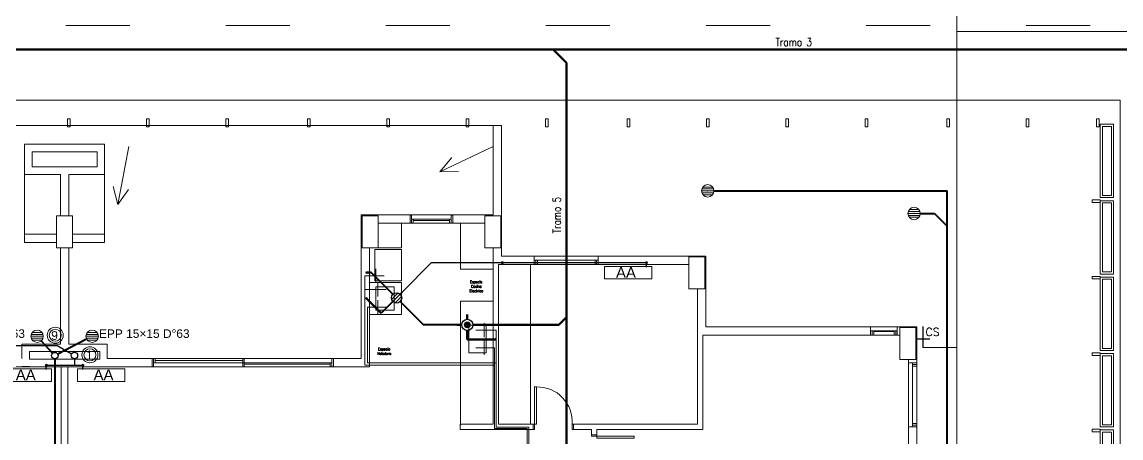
# Model space of a CAD drawing. Header units: millimetres. Extents: x 539 to 842, y -453 to -96.
# Drawn here: x 751.97 to 772.57, y -351.22 to -343.41 of the extents above; entities that cross this region are included whole.
import ezdxf
from ezdxf.enums import TextEntityAlignment as Align

# ---------------------------------------------------------------- set-up
doc = ezdxf.new("R2010")
doc.units = ezdxf.units.MM
doc.header["$LTSCALE"] = 0.1
for name, pattern in [('ACAD_ISO02W100', [15, 12, -3]), ('ACAD_ISO03W100', [30, 12, -18]), ('CONTINUA', [0])]:
    doc.linetypes.add(name, pattern=pattern)
doc.layers.get('0').update_dxf_attribs({"lineweight": 5})
for name, color, linetype, lineweight in [('00-Agua Caliente', 1, 'Continuous', 20), ('00-Agua Fria', 5, 'ACAD_ISO02W100', 20), ('A-GLAZ-CWMG', 7, 'Continuous', 5), ('A-Texto Pluvial', 7, 'Continuous', 20), ('A-WALL', 7, 'Continuous', 5), ('Agua Fria Directa - Texto', 7, 'Continuous', 18), ('Arq-Equipamiento', 250, 'Continuous', 5)]:
    doc.layers.add(name, color=color, linetype=linetype, lineweight=lineweight)
for name, color, linetype in [('00-Pluvial', 40, 'Continuous'), ('00-Secundario', 24, 'Continuous'), ('Secundario', 24, 'Continuous'), ('Textos', 7, 'Continuous')]:
    doc.layers.add(name, color=color, linetype=linetype)
doc.layers.add('00-Primario', color=7, linetype='Continuous', true_color=0xff2400)
doc.styles.add('Arial', font='arial.ttf', dxfattribs={"height": 0.245883})
doc.styles.add('Romans', font='romans.shx')
doc.styles.add('Romans 1.50', font='romans.shx', dxfattribs={"width": 0.8, "height": 0.15})
doc.styles.get("Standard").update_dxf_attribs({"font": 'arial.ttf'})

# ---------------------------------------------------------------- blocks, each defined once
blk = doc.blocks.new('Montante rectangular - 50 x 150mm-1800504-02 Torre PB')
at = {"layer": 'A-GLAZ-CWMG', "color": 8}
for p, q in [((-0.025, 0.075), (0.025, 0.075)), ((-0.025, -0.075), (-0.025, 0.075)), ((0.025, 0.075), (0.025, -0.075)), ((0.025, -0.075), (-0.025, -0.075))]:
    blk.add_line(p, q, dxfattribs=at)
blk = doc.blocks.new('Montante rectangular - 50 x 150mm-V34-02 Torre PB')
at = {"layer": 'A-GLAZ-CWMG', "color": 8}
for p, q in [((-0.025, 0.075), (0.025, 0.075)), ((-0.025, 0.01), (-0.025, 0.075)), ((-0.025, -0.07), (-0.025, 0.01)), ((0.025, 0.075), (0.025, 0.019)), ((0.025, 0.019), (0.025, -0.056)), ((-0.025, -0.075), (-0.025, -0.07)), ((0.025, -0.075), (-0.025, -0.075)), ((0.025, -0.056), (0.025, -0.075))]:
    blk.add_line(p, q, dxfattribs=at)
blk = doc.blocks.new('2-PB F')
at = {"color": 8, "lineweight": 18}
for p, q in [((744.734, -345.358), (760.799, -345.358)), ((760.954, -345.358), (760.799, -345.358)), ((760.799, -345.358), (760.799, -347.035)), ((760.954, -347.807), (760.954, -345.358)), ((752.017, -345.708), (752.017, -346.274)), ((753.515, -345.708), (752.017, -345.708)), ((752.157, -346.134), (752.157, -345.848)), ((752.157, -345.848), (753.375, -345.848)), ((753.375, -345.848), (753.375, -346.134)), ((753.515, -346.274), (753.515, -345.708)), ((752.017, -346.274), (752.689, -346.274)), ((752.017, -347.395), (752.017, -346.274)), ((753.375, -346.134), (752.157, -346.134)), ((752.689, -346.274), (752.689, -347.05)), ((752.844, -347.05), (752.844, -346.274)), ((752.844, -346.274), (753.515, -346.274)), ((753.515, -346.274), (753.515, -347.395)), ((752.689, -347.05), (752.616, -347.05)), ((752.616, -347.05), (752.616, -347.395)), ((752.704, -347.05), (752.689, -347.05)), ((752.689, -347.05), (752.844, -347.05)), ((752.829, -347.05), (752.704, -347.05)), ((752.844, -347.05), (752.829, -347.05)), ((752.916, -347.05), (752.844, -347.05)), ((752.916, -347.395), (752.916, -347.05)), ((758.326, -347.035), (758.326, -349.729)), ((759.24, -347.035), (758.326, -347.035)), ((758.482, -347.05), (758.341, -347.05)), ((758.341, -347.05), (758.341, -347.65)), ((758.641, -347.05), (758.482, -347.05)), ((758.641, -347.175), (758.641, -347.05)), ((758.641, -347.05), (758.641, -347.191)), ((759.24, -347.037), (759.24, -347.035)), ((759.24, -347.035), (760.04, -347.035)), ((759.27, -347.037), (759.24, -347.037)), ((759.24, -347.037), (759.24, -347.19)), ((759.27, -347.19), (759.27, -347.037)), ((760.04, -347.037), (760.01, -347.037)), ((760.01, -347.037), (760.01, -347.19)), ((760.799, -347.035), (760.04, -347.035)), ((760.04, -347.035), (760.04, -347.037)), ((760.04, -347.19), (760.04, -347.037)), ((760.814, -347.05), (760.639, -347.05)), ((760.639, -347.05), (760.639, -347.175)), ((760.639, -347.191), (760.639, -347.05)), ((760.939, -347.05), (760.814, -347.05)), ((760.939, -347.191), (760.939, -347.05)), ((758.641, -347.176), (758.641, -347.175)), ((758.641, -347.189), (758.641, -347.176)), ((758.641, -347.19), (758.641, -347.189)), ((758.641, -347.191), (758.641, -347.19)), ((758.641, -347.65), (758.641, -347.191)), ((758.641, -347.191), (759.24, -347.191)), ((759.082, -347.65), (759.082, -347.191)), ((759.24, -347.191), (759.24, -347.19)), ((759.24, -347.19), (759.27, -347.19)), ((760.04, -347.191), (759.24, -347.191)), ((759.3, -347.113), (759.27, -347.113)), ((759.27, -347.113), (759.27, -347.19)), ((759.27, -347.19), (759.3, -347.19)), ((759.3, -347.19), (759.3, -347.113)), ((759.3, -347.113), (759.98, -347.113)), ((759.3, -347.127), (759.3, -347.137)), ((759.3, -347.137), (759.98, -347.137)), ((759.98, -347.19), (759.3, -347.19)), ((760.01, -347.113), (759.98, -347.113)), ((759.98, -347.113), (759.98, -347.19)), ((759.98, -347.137), (759.98, -347.127)), ((759.98, -347.19), (760.01, -347.19)), ((760.01, -347.19), (760.01, -347.113)), ((760.01, -347.19), (760.04, -347.19)), ((760.04, -347.19), (760.04, -347.191)), ((760.04, -347.191), (760.639, -347.191)), ((760.185, -347.191), (760.185, -348.05)), ((760.639, -347.175), (760.639, -347.176)), ((760.639, -347.176), (760.639, -347.189)), ((760.639, -347.189), (760.639, -347.19)), ((760.639, -347.19), (760.639, -347.191)), ((760.639, -347.191), (760.639, -347.65)), ((760.939, -347.65), (760.939, -347.191)), ((752.616, -347.395), (752.017, -347.395)), ((752.017, -347.395), (752.017, -347.55)), ((752.616, -347.395), (752.616, -347.41)), ((752.616, -347.55), (752.616, -347.395)), ((752.616, -347.41), (752.616, -347.535)), ((752.916, -347.41), (752.916, -347.395)), ((753.515, -347.395), (752.916, -347.395)), ((752.916, -347.395), (752.916, -347.55)), ((752.916, -347.535), (752.916, -347.41)), ((753.515, -347.55), (753.515, -347.395)), ((752.017, -347.55), (752.616, -347.55)), ((752.616, -347.535), (752.616, -347.55)), ((752.616, -347.55), (752.616, -347.65)), ((752.616, -347.65), (752.689, -347.65)), ((752.689, -347.65), (752.704, -347.65)), ((752.689, -347.65), (752.689, -349.459)), ((752.844, -347.65), (752.689, -347.65)), ((752.704, -347.65), (752.829, -347.65)), ((752.829, -347.65), (752.844, -347.65)), ((752.844, -347.65), (752.916, -347.65)), ((752.844, -349.459), (752.844, -347.65)), ((752.916, -347.55), (752.916, -347.535)), ((752.916, -347.65), (752.916, -347.55)), ((752.916, -347.55), (753.515, -347.55)), ((758.341, -347.65), (758.466, -347.65)), ((758.482, -347.65), (758.341, -347.65)), ((758.466, -347.65), (758.467, -347.65)), ((758.467, -347.65), (758.479, -347.65)), ((758.479, -347.65), (758.48, -347.65)), ((758.48, -347.65), (758.482, -347.65)), ((758.482, -347.65), (758.641, -347.65)), ((758.482, -349.885), (758.482, -347.65)), ((758.641, -347.65), (759.082, -347.65)), ((760.639, -347.65), (760.798, -347.65)), ((760.798, -347.65), (760.799, -347.65)), ((760.798, -347.65), (760.798, -350.96)), ((760.939, -347.65), (760.798, -347.65)), ((760.799, -347.65), (760.8, -347.65)), ((760.8, -347.65), (760.813, -347.65)), ((760.813, -347.65), (760.814, -347.65)), ((760.814, -347.65), (760.939, -347.65)), ((761.568, -347.807), (760.954, -347.807)), ((761.568, -347.885), (761.568, -347.807)), ((761.568, -347.807), (762.768, -347.807)), ((761.598, -347.885), (761.568, -347.885)), ((761.568, -347.885), (761.568, -347.963)), ((761.628, -347.885), (761.598, -347.885)), ((761.598, -347.885), (761.598, -347.963)), ((761.598, -347.963), (761.598, -347.885)), ((762.708, -347.885), (761.628, -347.885)), ((761.628, -347.885), (761.628, -347.901)), ((761.628, -347.963), (761.628, -347.885)), ((762.708, -347.901), (762.708, -347.885)), ((762.738, -347.885), (762.708, -347.885)), ((762.708, -347.885), (762.708, -347.963)), ((762.738, -347.963), (762.738, -347.885)), ((762.768, -347.885), (762.738, -347.885)), ((762.738, -347.885), (762.738, -347.963)), ((764.783, -347.807), (762.768, -347.807)), ((762.768, -347.807), (762.768, -347.885)), ((762.768, -347.963), (762.768, -347.885)), ((764.643, -347.822), (764.468, -347.822)), ((764.468, -347.822), (764.468, -347.947)), ((764.468, -347.963), (764.468, -347.822)), ((764.768, -347.822), (764.643, -347.822)), ((764.768, -348.422), (764.768, -347.822)), ((764.783, -349.132), (764.783, -347.807)), ((760.185, -348.05), (760.797, -348.05)), ((760.898, -350.96), (760.898, -347.963)), ((760.898, -347.963), (761.568, -347.963)), ((761.498, -347.963), (761.498, -350.96)), ((761.568, -347.963), (761.598, -347.963)), ((761.598, -347.963), (761.628, -347.963)), ((762.708, -347.963), (761.628, -347.963)), ((762.708, -347.963), (762.738, -347.963)), ((762.738, -347.963), (762.768, -347.963)), ((762.768, -347.963), (764.468, -347.963)), ((764.468, -347.947), (764.468, -347.948)), ((764.468, -347.948), (764.468, -347.961)), ((764.468, -347.961), (764.468, -347.962)), ((764.468, -347.962), (764.468, -347.963)), ((764.468, -347.963), (764.468, -348.422)), ((759.082, -348.3), (758.482, -348.3)), ((759.082, -348.902), (759.082, -348.3)), ((758.602, -348.821), (758.602, -348.381)), ((758.602, -348.381), (758.942, -348.381)), ((758.942, -348.381), (758.942, -348.821)), ((764.468, -348.422), (764.643, -348.422)), ((764.628, -348.422), (764.628, -350.96)), ((764.643, -348.422), (764.768, -348.422)), ((764.768, -348.422), (764.643, -348.422)), ((760.798, -348.65), (760.185, -348.65)), ((760.185, -348.65), (760.185, -350.977)), ((758.482, -348.902), (759.082, -348.902)), ((758.942, -348.821), (758.602, -348.821)), ((760.345, -349.624), (760.345, -349.104)), ((760.345, -349.104), (760.665, -349.104)), ((760.665, -349.104), (760.665, -349.624)), ((767.873, -349.132), (764.783, -349.132)), ((767.873, -349.21), (767.873, -349.132)), ((767.873, -349.132), (768.373, -349.132)), ((768.738, -349.132), (768.373, -349.132)), ((768.373, -349.132), (768.373, -349.21)), ((768.582, -349.147), (768.423, -349.147)), ((768.423, -349.147), (768.423, -349.272)), ((768.423, -349.288), (768.423, -349.147)), ((768.723, -349.147), (768.582, -349.147)), ((768.723, -349.747), (768.723, -349.147)), ((768.723, -349.147), (768.723, -349.747)), ((768.723, -349.147), (768.723, -349.147)), ((768.738, -349.81), (768.738, -349.132)), ((764.728, -349.288), (767.873, -349.288)), ((764.728, -351.06), (764.728, -349.288)), ((767.903, -349.21), (767.873, -349.21)), ((767.873, -349.21), (767.873, -349.288)), ((767.873, -349.288), (767.903, -349.288)), ((767.933, -349.21), (767.903, -349.21)), ((767.903, -349.21), (767.903, -349.288)), ((767.903, -349.288), (767.903, -349.21)), ((767.903, -349.288), (767.933, -349.288)), ((768.313, -349.21), (767.933, -349.21)), ((767.933, -349.21), (767.933, -349.225)), ((767.933, -349.288), (767.933, -349.21)), ((767.933, -349.225), (768.313, -349.225)), ((768.313, -349.288), (767.933, -349.288)), ((768.313, -349.225), (768.313, -349.21)), ((768.343, -349.21), (768.313, -349.21)), ((768.313, -349.21), (768.313, -349.288)), ((768.313, -349.288), (768.343, -349.288)), ((768.343, -349.288), (768.343, -349.21)), ((768.373, -349.21), (768.343, -349.21)), ((768.343, -349.21), (768.343, -349.288)), ((768.343, -349.288), (768.373, -349.288)), ((768.373, -349.288), (768.373, -349.21)), ((768.373, -349.288), (768.423, -349.288)), ((768.423, -349.272), (768.423, -349.273)), ((768.423, -349.273), (768.423, -349.285)), ((768.423, -349.285), (768.423, -349.286)), ((768.423, -349.286), (768.423, -349.288)), ((768.423, -349.288), (768.423, -349.747)), ((752.689, -349.459), (751.967, -349.459)), ((751.967, -349.459), (751.967, -349.729)), ((753.565, -349.459), (752.844, -349.459)), ((753.565, -349.729), (753.565, -349.459)), ((752.107, -349.599), (753.425, -349.599)), ((752.107, -349.744), (752.107, -349.599)), ((753.425, -349.744), (752.107, -349.744)), ((753.425, -349.599), (753.425, -349.744)), ((754.404, -349.729), (753.565, -349.729)), ((754.434, -349.729), (754.404, -349.729)), ((754.404, -349.729), (754.404, -349.885)), ((754.464, -349.729), (754.434, -349.729)), ((754.434, -349.729), (754.434, -349.807)), ((754.434, -349.885), (754.434, -349.729)), ((754.464, -349.807), (754.464, -349.729)), ((754.464, -349.729), (756.104, -349.729)), ((754.464, -349.756), (754.464, -349.768)), ((754.464, -349.768), (756.104, -349.768)), ((756.134, -349.729), (756.104, -349.729)), ((756.104, -349.729), (756.104, -349.807)), ((756.104, -349.768), (756.104, -349.756)), ((756.134, -349.807), (756.134, -349.729)), ((756.134, -349.729), (757.774, -349.729)), ((757.804, -349.729), (757.774, -349.729)), ((757.774, -349.729), (757.774, -349.885)), ((758.326, -349.729), (757.804, -349.729)), ((757.804, -349.885), (757.804, -349.729)), ((760.665, -349.624), (760.345, -349.624)), ((768.423, -349.747), (768.582, -349.747)), ((768.582, -349.747), (768.584, -349.747)), ((768.582, -349.747), (768.582, -349.81)), ((768.723, -349.747), (768.582, -349.747)), ((768.584, -349.747), (768.585, -349.747)), ((768.585, -349.747), (768.597, -349.747)), ((768.597, -349.747), (768.598, -349.747)), ((768.598, -349.747), (768.723, -349.747)), ((751.129, -349.885), (751.967, -349.885)), ((751.967, -349.881), (752.107, -349.881)), ((751.967, -349.885), (754.404, -349.885)), ((752.107, -349.881), (752.107, -349.88)), ((752.704, -349.885), (752.704, -353.718)), ((752.829, -349.885), (752.704, -349.885)), ((752.829, -353.718), (752.829, -349.885)), ((753.425, -349.88), (753.425, -349.881)), ((754.404, -349.885), (754.434, -349.885)), ((754.434, -349.807), (754.464, -349.807)), ((756.104, -349.885), (754.434, -349.885)), ((756.104, -349.807), (754.464, -349.807)), ((756.134, -349.807), (756.104, -349.807)), ((756.104, -349.807), (756.104, -349.885)), ((756.104, -349.807), (756.134, -349.807)), ((756.104, -349.885), (756.134, -349.885)), ((756.134, -349.885), (756.134, -349.807)), ((756.134, -349.807), (757.744, -349.807)), ((757.744, -349.838), (756.134, -349.838)), ((756.134, -349.838), (756.134, -349.852)), ((757.744, -349.885), (756.134, -349.885)), ((757.774, -349.807), (757.744, -349.807)), ((757.744, -349.807), (757.744, -349.885)), ((757.744, -349.852), (757.744, -349.838)), ((757.744, -349.885), (757.774, -349.885)), ((757.774, -349.885), (757.774, -349.807)), ((757.774, -349.885), (757.804, -349.885)), ((757.804, -349.885), (758.482, -349.885)), ((768.582, -349.81), (768.66, -349.81)), ((768.582, -351.01), (768.582, -349.81)), ((768.66, -349.81), (768.738, -349.81)), ((768.66, -349.84), (768.66, -349.81)), ((768.66, -349.84), (768.738, -349.84)), ((768.66, -349.87), (768.66, -349.84)), ((768.738, -349.84), (768.66, -349.84)), ((768.66, -349.87), (768.676, -349.87)), ((768.66, -350.95), (768.66, -349.87)), ((768.738, -349.87), (768.66, -349.87)), ((768.738, -349.81), (768.738, -349.84)), ((768.738, -349.84), (768.738, -349.87)), ((768.738, -350.95), (768.738, -349.87)), ((761.611, -350.26), (761.576, -350.26)), ((761.576, -350.26), (761.576, -350.96)), ((761.611, -350.96), (761.611, -350.26)), ((760.798, -350.96), (760.178, -350.96)), ((760.178, -350.96), (760.178, -351.06)), ((761.551, -350.96), (760.898, -350.96)), ((761.576, -350.96), (761.551, -350.96)), ((761.551, -350.96), (761.551, -351.06)), ((761.576, -350.96), (761.611, -350.96)), ((761.576, -351.06), (761.576, -350.96)), ((762.301, -350.96), (762.276, -350.96)), ((762.276, -350.96), (762.276, -351.06)), ((764.628, -350.96), (762.301, -350.96)), ((762.301, -351.06), (762.301, -350.96)), ((768.582, -351.01), (768.582, -353.156)), ((768.66, -351.01), (768.582, -351.01)), ((768.676, -350.95), (768.66, -350.95)), ((768.66, -350.95), (768.738, -350.95)), ((768.66, -350.98), (768.66, -350.95)), ((768.738, -350.98), (768.66, -350.98)), ((768.66, -350.98), (768.738, -350.98)), ((768.66, -351.01), (768.66, -350.98)), ((768.738, -351.01), (768.66, -351.01)), ((768.738, -350.95), (768.738, -350.98)), ((768.738, -350.98), (768.738, -351.01)), ((768.738, -354.896), (768.738, -351.01)), ((760.179, -351.058), (760.178, -351.058)), ((760.178, -351.06), (761.551, -351.06)), ((761.551, -351.06), (761.576, -351.06)), ((762.276, -351.06), (762.301, -351.06)), ((762.301, -351.06), (762.641, -351.06)), ((762.641, -351.06), (762.641, -351.161)), ((762.741, -351.161), (762.641, -351.161)), ((762.641, -351.161), (762.641, -351.186)), ((762.641, -351.186), (762.741, -351.186)), ((762.741, -351.06), (764.728, -351.06)), ((762.741, -351.161), (762.741, -351.06)), ((762.741, -351.186), (762.741, -351.161)), ((763.441, -351.186), (762.741, -351.186)), ((762.741, -351.186), (762.741, -351.221)), ((763.441, -351.221), (763.441, -351.186)), ((764.701, -351.059), (764.701, -351.06)), ((762.741, -351.221), (763.441, -351.221))]:
    blk.add_line(p, q, dxfattribs=at)
at = {"color": 8}
for points in [[(732.979, -344.884), (772.553, -344.884)], [(772.553, -361.3), (772.553, -344.884)]]:
    blk.add_lwpolyline(points, dxfattribs=at)
for points in [[(772.178, -346.71), (772.428, -346.71), (772.428, -345.335), (772.178, -345.335)], [(772.218, -346.67), (772.388, -346.67), (772.388, -345.375), (772.218, -345.375)], [(772.178, -348.144), (772.428, -348.144), (772.428, -346.769), (772.178, -346.769)], [(772.218, -348.104), (772.388, -348.104), (772.388, -346.809), (772.218, -346.809)], [(772.178, -349.578), (772.428, -349.578), (772.428, -348.203), (772.178, -348.203)], [(772.218, -349.538), (772.388, -349.538), (772.388, -348.243), (772.218, -348.243)], [(772.178, -351.011), (772.428, -351.011), (772.428, -349.636), (772.178, -349.636)], [(772.218, -350.971), (772.388, -350.971), (772.388, -349.676), (772.218, -349.676)], [(772.178, -352.445), (772.428, -352.445), (772.428, -351.07), (772.178, -351.07)], [(772.218, -352.405), (772.388, -352.405), (772.388, -351.11), (772.218, -351.11)]]:
    blk.add_lwpolyline(points, close=True, dxfattribs=at)
at = {"color": 8, "lineweight": 18}
blk.add_lwpolyline([(759.082, -347.682), (759.082, -348.272), (758.582, -348.272), (758.582, -347.682)], close=True, dxfattribs=at)
blk.add_arc((761.625, -350.914), 0.653, 355.8984, 91.164, dxfattribs=at)
at = {"layer": 'Arq-Equipamiento', "color": 8, "linetype": 'CONTINUA', "lineweight": 18}
for points in [[(762.887, -348.001), (763.773, -348.001), (763.773, -348.237), (762.887, -348.237)], [(751.638, -349.923), (752.523, -349.923), (752.523, -350.158), (751.638, -350.158)], [(753.895, -349.923), (753.009, -349.923), (753.009, -350.158), (753.895, -350.158)]]:
    blk.add_lwpolyline(points, close=True, dxfattribs=at)
at = {"color": 8, "extrusion": (0, 0, -1), "rotation": 180}
for p in [(-767.795, -345.307), (-769.326, -345.308), (-770.813, -345.308), (-772.134, -345.308)]:
    blk.add_blockref('Montante rectangular - 50 x 150mm-1800504-02 Torre PB', p, dxfattribs=at)
at = {"color": 8, "extrusion": (0, 0, -1), "xscale": -1, "rotation": 270}
for p in [(-772.103, -346.778), (-772.103, -348.212), (-772.103, -349.646), (-772.103, -351.079)]:
    blk.add_blockref('Montante rectangular - 50 x 150mm-V34-02 Torre PB', p, dxfattribs=at)
at = {"layer": 'A-GLAZ-CWMG', "color": 7, "extrusion": (0, 0, -1), "rotation": 180}
for p in [(-752.842, -345.308), (-754.328, -345.308), (-755.814, -345.307), (-757.346, -345.308), (-758.832, -345.308), (-760.318, -345.308), (-761.805, -345.307), (-763.336, -345.308), (-764.822, -345.308), (-766.309, -345.308)]:
    blk.add_blockref('Montante rectangular - 50 x 150mm-1800504-02 Torre PB', p, dxfattribs=at)
at = {"color": 8, "lineweight": 18, "style": 'Romans 1.50', "width": 0.8}
for s, p in [('Espacio', (760.368, -348.317)), ('Electrica', (760.356, -348.484)), ('Cocina', (760.385, -348.401)), ('Espacio', (758.641, -349.576)), ('Heladera', (758.626, -349.659))]:
    blk.add_text(s, height=0.05, dxfattribs=at).set_placement(p)
at = {"color": 8, "lineweight": 18, "char_height": 0.2}
for insert, attachment_point in [((763.101, -348.014), 1), ((751.851, -349.936), 1), ((753.681, -349.936), 3)]:
    blk.add_mtext_dynamic_manual_height_columns('AA', width=1, gutter_width=12.5, heights=[0], dxfattribs=dict(at, insert=insert, attachment_point=attachment_point))

msp = doc.modelspace()

# ---------------------------------------------------------------- hatches: boundary and pattern name
at = {"layer": '00-Primario', "lineweight": 100}
msp.add_hatch(color=256, dxfattribs=at).paths.add_polyline_path([(760.314, -349.045, -1), (760.314, -349.151, -1)])

# ---------------------------------------------------------------- linework, layer by layer
at = {"layer": '00-Agua Caliente', "color": 1, "linetype": 'Continuous', "lineweight": 20}
for p, q in [((758.639, -348.898), (758.639, -348.636)), ((758.44, -348.767), (758.795, -348.767)), ((760.628, -349.067), (760.628, -349.329)), ((760.853, -349.198), (760.472, -349.198))]:
    msp.add_line(p, q, dxfattribs=at)
at = {"layer": '00-Agua Caliente', "linetype": 'CONTINUA'}
for points in [[(758.44, -348.767), (758.44, -349.808), (760.853, -349.808)], [(760.853, -349.198), (760.853, -351.016), (761.466, -351.016), (761.466, -352.056)]]:
    msp.add_lwpolyline(points, dxfattribs=at)
at = {"layer": '00-Agua Fria', "color": 5, "linetype": 'Continuous', "lineweight": 20}
for p, q in [((758.601, -348.311), (758.601, -348.049)), ((758.393, -348.18), (758.757, -348.18)), ((758.639, -348.567), (758.639, -348.305)), ((758.393, -348.436), (758.795, -348.436)), ((760.824, -349.529), (760.472, -349.529)), ((760.628, -349.398), (760.628, -349.66))]:
    msp.add_line(p, q, dxfattribs=at)
at = {"layer": '00-Agua Fria', "color": 5, "linetype": 'CONTINUA', "lineweight": 25}
msp.add_line((768.851, -349.128), (768.851, -349.521), dxfattribs=at)
at = {"layer": '00-Agua Fria', "color": 5, "lineweight": 25}
msp.add_line((768.981, -349.366), (768.72, -349.366), dxfattribs=at)
at = {"layer": '00-Agua Fria', "linetype": 'CONTINUA'}
for points in [[(769.487, -343.23), (769.487, -360.786)], [(769.487, -343.591), (774.575, -343.591)], [(769.487, -349.521), (768.851, -349.521)]]:
    msp.add_lwpolyline(points, dxfattribs=at)
at = {"layer": '00-Agua Fria', "ltscale": 3}
for points in [[(758.393, -348.18), (758.393, -349.854), (760.824, -349.854)], [(760.824, -349.529), (760.824, -351.045), (761.434, -351.045), (761.434, -352.082)]]:
    msp.add_lwpolyline(points, dxfattribs=at)
at = {"layer": '00-Pluvial', "lineweight": 20}
for p, q in [((753.972, -345.754), (753.761, -346.841)), ((760.799, -345.754), (759.798, -346.228)), ((759.798, -346.228), (760.024, -345.96)), ((759.798, -346.228), (760.149, -346.223)), ((753.761, -346.841), (753.679, -346.5)), ((753.761, -346.841), (753.965, -346.556))]:
    msp.add_line(p, q, dxfattribs=at)
at = {"layer": '00-Pluvial', "lineweight": 13}
for p, q in [((764.936, -346.583), (764.704, -346.583)), ((764.93, -346.547), (764.71, -346.547)), ((764.93, -346.619), (764.71, -346.619)), ((764.911, -346.511), (764.729, -346.511)), ((764.911, -346.655), (764.729, -346.655)), ((768.803, -347.008), (768.571, -347.008)), ((768.797, -346.972), (768.576, -346.972)), ((768.797, -347.044), (768.576, -347.044)), ((768.778, -346.936), (768.596, -346.936)), ((768.778, -347.08), (768.596, -347.08)), ((752.134, -349.312), (752.366, -349.312)), ((752.14, -349.276), (752.36, -349.276)), ((752.14, -349.348), (752.36, -349.348)), ((752.159, -349.24), (752.341, -349.24)), ((753.398, -349.312), (753.166, -349.312)), ((753.392, -349.276), (753.172, -349.276)), ((753.392, -349.348), (753.172, -349.348)), ((753.373, -349.24), (753.191, -349.24)), ((752.159, -349.384), (752.341, -349.384)), ((753.373, -349.384), (753.191, -349.384))]:
    msp.add_line(p, q, dxfattribs=at)
at = {"layer": '00-Pluvial', "lineweight": 40}
for points in [[(764.936, -346.583), (769.305, -346.583)], [(769.305, -358.76), (769.305, -346.583)], [(768.803, -347.008), (769.069, -347.008)], [(769.069, -347.008), (769.305, -347.244)], [(752.328, -349.398), (752.541, -349.63)], [(753.179, -349.366), (752.637, -349.647)], [(752.583, -349.736), (752.583, -352.324)]]:
    msp.add_lwpolyline(points, dxfattribs=at)
at = {"layer": '00-Pluvial', "lineweight": 20}
for centre, radius in [((764.82, -346.583), 0.116), ((768.687, -347.008), 0.116), ((752.591, -349.292), 0.15), ((752.25, -349.312), 0.116), ((752.591, -349.292), 0.113), ((753.282, -349.312), 0.116)]:
    msp.add_circle(centre, radius, dxfattribs=at)
at = {"layer": '00-Pluvial', "lineweight": 30}
msp.add_circle((752.583, -349.675), 0.0612, dxfattribs=at)
at = {"layer": '00-Pluvial', "linetype": 'CONTINUA', "lineweight": 13}
for p in [(764.82, -346.583), (764.82, -346.583), (768.687, -347.008)]:
    msp.add_point(p, dxfattribs=at)
at = {"layer": '00-Primario', "lineweight": 50}
for points in [[(737.056, -343.933), (761.922, -343.933)], [(762.172, -344.183), (761.922, -343.933)], [(772.975, -343.933), (761.922, -343.933)], [(762.172, -352.415), (762.172, -344.183)], [(760.314, -348.993), (760.314, -348.904)], [(760.209, -349.098), (760.12, -349.098)], [(760.419, -349.098), (762.028, -349.098)], [(762.028, -349.098), (762.172, -348.955)], [(760.314, -349.203), (760.314, -349.371)], [(760.314, -349.371), (760.834, -349.371)]]:
    msp.add_lwpolyline(points, dxfattribs=at)
at = {"layer": '00-Primario', "lineweight": 40}
for points in [[(759.055, -348.66), (759.493, -349.098)], [(760.12, -349.098), (759.493, -349.098)]]:
    msp.add_lwpolyline(points, dxfattribs=at)
at = {"layer": '00-Primario', "lineweight": 30}
for radius in [0.105, 0.0526]:
    msp.add_circle((760.314, -349.098), radius, dxfattribs=at)
at = {"layer": '00-Primario', "linetype": 'Continuous', "lineweight": 20}
msp.add_circle((760.834, -349.371), 0.0151, dxfattribs=at)
at = {"layer": '00-Secundario', "lineweight": 15}
for p, q in [((759.015, -348.499), (758.894, -348.619)), ((759.055, -348.523), (758.919, -348.66)), ((759.08, -348.564), (758.959, -348.684))]:
    msp.add_line(p, q, dxfattribs=at)
at = {"layer": '00-Secundario', "lineweight": 50}
for points in [[(758.514, -348.118), (758.427, -348.118)], [(758.701, -348.878), (758.425, -348.601)]]:
    msp.add_lwpolyline(points, dxfattribs=at)
at = {"layer": '00-Secundario', "lineweight": 40}
for points in [[(758.919, -348.524), (758.514, -348.118)], [(759.055, -348.523), (759.097, -348.48)], [(758.92, -348.66), (758.701, -348.878)]]:
    msp.add_lwpolyline(points, dxfattribs=at)
at = {"layer": '00-Secundario', "lineweight": 30}
for points in [[(763.673, -347.932), (759.634, -347.932), (759.097, -348.48)], [(763.673, -348.016), (763.673, -347.932)], [(752.638, -349.492), (747.448, -349.492)], [(752.638, -349.492), (752.896, -349.641)], [(752.949, -349.733), (752.949, -349.854)], [(752.423, -349.938), (752.423, -349.854)], [(752.423, -349.854), (753.109, -349.854)], [(753.109, -349.938), (753.109, -349.854)]]:
    msp.add_lwpolyline(points, dxfattribs=at)
at = {"layer": '00-Secundario', "linetype": 'CONTINUA', "lineweight": 20}
for centre in [(760.97, -347.932), (763.673, -347.932), (752.423, -349.854), (753.109, -349.854)]:
    msp.add_circle(centre, 0.02, dxfattribs=at)
at = {"layer": '00-Secundario', "linetype": 'Continuous', "lineweight": 20}
for centre in [(758.427, -348.118), (758.425, -348.601)]:
    msp.add_circle(centre, 0.0151, dxfattribs=at)
at = {"layer": '00-Secundario', "lineweight": 25}
msp.add_circle((758.987, -348.592), 0.0967, dxfattribs=at)
at = {"layer": '00-Secundario', "lineweight": 30}
msp.add_circle((752.949, -349.672), 0.0612, dxfattribs=at)
at = {"layer": 'A-WALL', "color": 8, "linetype": 'ACAD_ISO03W100', "lineweight": 20}
msp.add_lwpolyline([(721.613, -343.48), (721.613, -360.6), (828.988, -360.6), (828.988, -343.48), (721.613, -343.48)], dxfattribs=at)
at = {"layer": 'Secundario', "lineweight": 20}
for radius in [0.15, 0.113]:
    msp.add_circle((753.241, -349.659), radius, dxfattribs=at)

# ---------------------------------------------------------------- block references
at = {"color": 2, "linetype": 'CONTINUA', "lineweight": 13}
msp.add_blockref('2-PB F', (0, 0), dxfattribs=at)

# ---------------------------------------------------------------- texts
at = {"layer": 'A-Texto Pluvial', "style": 'Arial'}
for p in [(750.324, -349.341), (753.41, -349.342)]:
    msp.add_text('EPP 15×15 D°63', height=0.16, dxfattribs=at).set_placement(p)
at = {"layer": 'Agua Fria Directa - Texto', "style": 'Romans'}
msp.add_text('CS', height=0.15, rotation=360, dxfattribs=at).set_placement((768.902, -349.156), align=Align.TOP_LEFT)
at = {"layer": 'Textos', "color": 7, "style": 'Romans', "width": 0.8}
msp.add_text('Tramo 3', height=0.15, dxfattribs=at).set_placement((766.09, -343.868))
msp.add_text('Tramo 5', height=0.15, rotation=90, dxfattribs=at).set_placement((762.066, -347.381))
at = {"layer": 'Textos', "style": 'Romans'}
for s, p in [('9', (752.515, -349.37)), ('1', (753.164, -349.736))]:
    msp.add_text(s, height=0.15, rotation=360, dxfattribs=at).set_placement(p)

doc.saveas('drawing.dxf')
